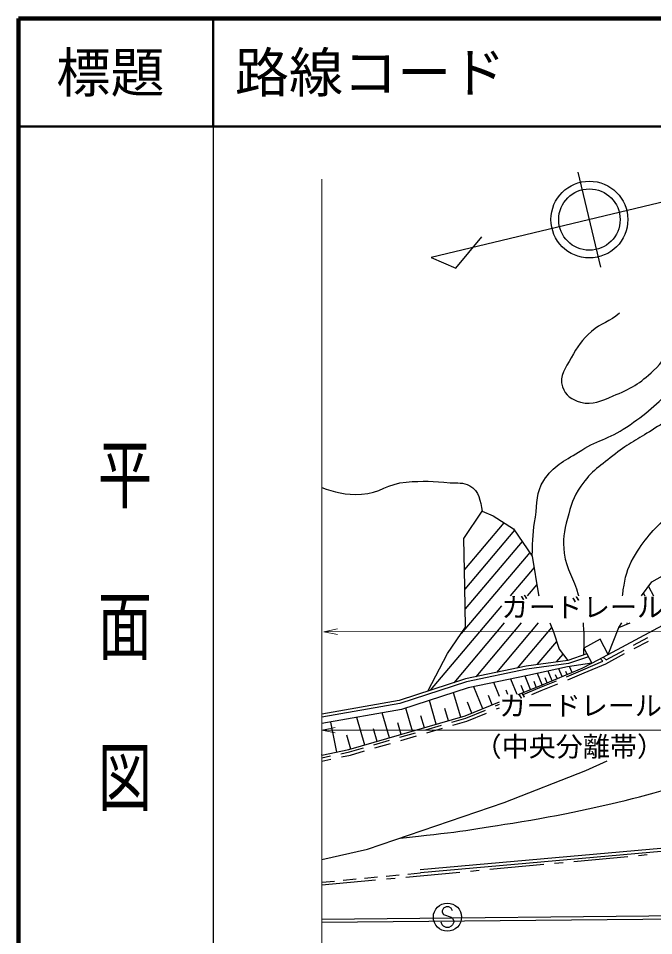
# Model space of a CAD drawing. Units: millimetres, scale not verified. Extents: x 40000 to 680000, y 20000 to 380000.
# Drawn here: x 40000 to 98690, y 295258 to 380000 of the extents above; entities that cross this region are included whole.
import ezdxf
from ezdxf.enums import TextEntityAlignment as Align

# ---------------------------------------------------------------- set-up
doc = ezdxf.new("R2010")
doc.units = ezdxf.units.MM
doc.header["$LTSCALE"] = 1000
for name, color, linetype, lineweight in [('M-BGD', 7, 'Continuous', 25), ('M-BGD-HTXT', 7, 'Continuous', 13), ('M-BMK-ROW', 30, 'Continuous', 25), ('M-STR-HTXT', 7, 'Continuous', 13), ('M-STR-STRC', 7, 'Continuous', 25), ('M-TTL', 2, 'Continuous', 140), ('M-TTL-BAND', 7, 'Continuous', 25), ('M-TTL-LINE', 7, 'Continuous', 50)]:
    doc.layers.add(name, color=color, linetype=linetype, lineweight=lineweight)
doc.layers.add('M-TTL-TXT', color=7, linetype='Continuous')
doc.styles.add('@ＭＳ ゴシック', font='')
doc.styles.add('ＭＳ ゴシック', font='')
doc.styles.get('@ＭＳ ゴシック').set_extended_font_data('@MS Gothic')
doc.styles.get('ＭＳ ゴシック').set_extended_font_data('MS Gothic')

msp = doc.modelspace()

# ---------------------------------------------------------------- linework, layer by layer
at = {"layer": 'M-BGD'}
for p, q in [((93803, 357010), (91702, 365783)), ((102501, 363740), (78126, 357919)), ((80418, 356911), (82812, 359814)), ((78126, 357919), (80418, 356911)), ((84857, 333406), (81205, 329088)), ((85838, 332707), (81241, 327272)), ((86543, 331682), (81276, 325456)), ((87247, 330657), (80906, 323161)), ((87644, 329268), (85425, 326644)), ((87892, 327703), (86997, 326645)), ((98206, 327515), (98668, 326648)), ((97745, 326879), (97868, 326647)), ((84647, 325725), (78051, 317927)), ((84882, 324144), (80216, 318629)), ((86454, 324144), (82256, 319183)), ((88026, 324145), (84166, 319582)), ((89253, 323737), (86076, 319982)), ((94497, 321246), (99941, 324148)), ((94497, 321246), (95469, 323739)), ((95469, 323739), (96534, 324147)), ((95469, 323739), (95764, 324147)), ((96209, 324147), (96251, 324039)), ((89718, 322429), (87913, 320295)), ((96839, 322088), (98165, 322789)), ((96890, 321776), (98216, 322477)), ((90307, 321268), (89692, 320541)), ((94258, 320384), (96006, 321309)), ((94306, 320749), (95955, 321621)), ((92077, 319955), (92982, 320438)), ((92161, 319805), (94008, 320617)), ((92278, 319529), (94258, 320384)), ((93757, 320851), (94008, 320617)), ((94037, 321000), (94306, 320749)), ((88378, 318433), (87945, 319485)), ((89303, 318813), (88939, 319699)), ((90228, 319194), (89932, 319914)), ((90690, 319384), (90578, 319656)), ((90637, 319179), (92161, 319805)), ((90752, 318902), (92278, 319529)), ((91153, 319575), (90929, 320118)), ((84448, 317359), (83932, 318639)), ((86074, 317536), (85497, 318966)), ((87324, 318006), (86825, 319244)), ((87852, 318218), (87639, 318746)), ((88187, 318173), (89712, 318799)), ((88841, 318623), (88659, 319066)), ((89765, 319004), (89617, 319364)), ((82905, 316225), (82088, 318253)), ((85225, 317536), (85062, 317942)), ((86705, 317756), (86455, 318375)), ((86637, 317536), (88187, 318173)), ((87427, 317536), (88301, 317896)), ((88301, 317896), (89827, 318522)), ((78605, 314791), (77969, 316980)), ((80863, 315447), (80207, 317705)), ((83766, 316571), (83419, 317432)), ((76416, 314154), (75799, 316277)), ((79734, 315119), (79406, 316248)), ((81342, 315361), (83146, 316102)), ((81891, 315816), (81483, 316830)), ((84071, 316482), (84448, 316637)), ((84178, 316202), (84448, 316313)), ((71997, 312869), (71257, 315415)), ((74293, 313537), (73625, 315833)), ((77511, 314472), (77192, 315567)), ((80051, 314985), (81342, 315361)), ((81441, 315077), (83253, 315822)), ((69430, 312218), (68864, 314993)), ((75354, 313846), (75046, 314907)), ((77651, 314285), (79091, 314705)), ((77737, 313998), (79177, 314417)), ((80137, 314697), (81441, 315077)), ((70725, 312499), (70355, 313772)), ((73145, 313203), (72811, 314351)), ((75251, 313585), (76691, 314005)), ((75337, 313298), (76777, 313718)), ((72851, 312886), (74291, 313306)), ((72937, 312598), (74377, 313018)), ((68043, 311936), (68032, 311990)), ((68032, 311695), (68826, 311860)), ((69805, 312064), (70600, 312230)), ((69842, 311765), (70673, 311938)), ((70600, 312230), (71891, 312606)), ((70673, 311938), (71977, 312318)), ((68032, 311388), (68863, 311561)), ((73982, 300756), (75176, 300868)), ((75973, 300943), (77146, 301053)), ((68029, 300197), (69203, 300307)), ((69999, 300382), (71194, 300494)), ((71990, 300569), (73185, 300681))]:
    msp.add_line(p, q, dxfattribs=at)
for points in [[(97577, 326647), (98507, 327930), (106234, 332277), (111898, 335038), (119159, 341404), (128087, 351560), (129707, 354482)], [(77815, 317851), (79636, 321320), (81309, 323745), (81237, 327478), (81149, 331951), (82835, 334460), (83853, 334043), (85745, 332842), (87477, 330323), (88047, 326729), (88081, 326645)], [(89088, 324145), (89424, 323313), (89956, 321716), (90762, 320688)], [(92531, 321283), (90762, 320688), (86914, 320157), (81322, 318987), (75171, 316994), (68033, 315735)], [(92674, 321015), (90831, 320395), (86965, 319862), (81400, 318697), (75244, 316702), (68032, 315431)], [(92982, 320438), (90739, 320088), (87064, 319294), (81548, 318140), (75383, 316143), (68032, 314846)], [(86159, 317536), (88102, 318319), (92077, 319955)], [(68032, 311933), (70528, 312442), (81270, 315566), (84448, 316847)], [(68030, 302298), (72254, 303246), (84870, 307573), (92424, 310518), (94411, 311408)], [(187832, 310834), (152231, 308179), (133727, 306282), (107004, 303994), (77119, 301352)], [(187849, 310534), (152257, 307881), (133755, 305983), (107030, 303695), (77146, 301053)], [(68029, 296794), (104296, 297149), (115643, 296910), (137589, 299525), (153287, 299985), (167700, 298861), (177050, 298022), (180979, 297956), (209399, 298953), (226969, 299485), (248058, 300100), (255556, 300434)], [(68029, 296494), (104294, 296849), (115658, 296610), (137611, 299225), (153279, 299684), (167675, 298562), (177034, 297722), (180982, 297656), (209409, 298654), (226978, 299185), (248069, 299800), (255806, 300145)]]:
    msp.add_lwpolyline(points, dxfattribs=at)
msp.add_lwpolyline([(92982, 320438), (94497, 321246), (93755, 322638), (92240, 321830)], close=True, dxfattribs=at)
for radius in [3548, 2836]:
    msp.add_circle((92753, 361410), radius, dxfattribs=at)
for points, knots in [([(95532, 352758), (94661, 351925), (93829, 351897), (92944, 351078), (92064, 350262), (91636, 349701), (91074, 348640), (90565, 347678), (89926, 347003), (90272, 345972), (90544, 345161), (91111, 344778), (91935, 344546), (93087, 344221), (93833, 344679), (94945, 345120), (96548, 345755), (97429, 346283), (98684, 347464), (99517, 348248), (99791, 348865), (100471, 349785), (101137, 350686), (101585, 351147), (102131, 352125), (102334, 352488), (102518, 352814), (102686, 353123)], [0, 0, 0, 0, 1, 1, 1, 2, 2, 2, 3, 3, 3, 4, 4, 4, 5, 5, 5, 6, 6, 6, 7, 7, 7, 8, 8, 8, 9, 9, 9, 9]), ([(108350, 351076), (107371, 349415), (106257, 348688), (104870, 347157), (103819, 345998), (103280, 345289), (102087, 344276), (100829, 343207), (99932, 342867), (98548, 341966), (97225, 341104), (96392, 340748), (95156, 339763), (93824, 338700), (92933, 338188), (91969, 336782), (91253, 335739), (91036, 335018), (90728, 333792), (90422, 332575), (90255, 331836), (90428, 330592), (90645, 329026), (91325, 328287), (91718, 326757), (91728, 326719), (91737, 326682), (91746, 326646)], [0, 0, 0, 0, 1, 1, 1, 2, 2, 2, 3, 3, 3, 4, 4, 4, 5, 5, 5, 6, 6, 6, 7, 7, 7, 8, 8, 8, 9, 9, 9, 9]), ([(87477, 330323), (87530, 332006), (87543, 332531), (87761, 333926), (87972, 335267), (87811, 336169), (88544, 337311), (89417, 338670), (90383, 339059), (91742, 339934), (93386, 340992), (94559, 341151), (96187, 342233), (98037, 343463), (98938, 344357), (100522, 345914), (101681, 347052), (102469, 347782), (103335, 348867)], [0, 0, 0, 0, 1, 1, 1, 2, 2, 2, 3, 3, 3, 4, 4, 4, 5, 5, 5, 6, 6, 6, 6]), ([(68037, 336673), (69139, 336239), (70233, 335942), (71708, 336028), (73373, 336125), (74160, 337033), (75823, 337167), (77403, 337294), (78301, 337227), (79882, 337102), (80598, 337046), (81072, 337171), (81700, 336821), (82594, 336324), (82662, 335429), (82835, 334460)], [0, 0, 0, 0, 1, 1, 1, 2, 2, 2, 3, 3, 3, 4, 4, 4, 5, 5, 5, 5]), ([(95818, 326647), (95835, 326815), (95857, 326995), (95886, 327195), (96060, 328400), (96230, 329108), (96835, 330164), (97811, 331869), (98598, 332710), (100058, 334024), (101838, 335626), (103165, 336106), (105052, 337581)], [0, 0, 0, 0, 1, 1, 1, 2, 2, 2, 3, 3, 3, 4, 4, 4, 4]), ([(75259, 304276), (80186, 304760), (81617, 305012), (85667, 305661), (94909, 307141), (99945, 308779), (108946, 311348), (115888, 313330), (119767, 314486), (126605, 316800), (135725, 319886), (140582, 322379), (149828, 325061), (154075, 326293), (156465, 327138), (160865, 327576), (164039, 327892), (165844, 327610), (169032, 327483), (174100, 327280), (176978, 327231), (181964, 326296), (184264, 325864), (185466, 325242), (187641, 324380), (190338, 323310), (191969, 322793), (194264, 321019), (195971, 319699), (197150, 318927), (197984, 316938), (198558, 315569), (198704, 314626), (198440, 313166), (198187, 311770), (197752, 311030), (196974, 309843), (196214, 308684), (195714, 308021), (194579, 307227), (193431, 306424), (192703, 306071), (191384, 305599), (187474, 304203), (185061, 304163), (180957, 303531), (177715, 303032), (175855, 303134), (172594, 302778), (169740, 302467), (168146, 302244), (165305, 301827), (162388, 301399), (160771, 301044), (157850, 300642), (155715, 300348), (155020, 300260), (152376, 299958)], [0, 0, 0, 0, 1, 1, 1, 2, 2, 2, 3, 3, 3, 4, 4, 4, 5, 5, 5, 6, 6, 6, 7, 7, 7, 8, 8, 8, 9, 9, 9, 10, 10, 10, 11, 11, 11, 12, 12, 12, 13, 13, 13, 14, 14, 14, 15, 15, 15, 16, 16, 16, 17, 17, 17, 18, 18, 18, 19, 19, 19, 19]), ([(92178, 324146), (92183, 324084), (92189, 324021), (92194, 323956), (92285, 322872), (92264, 322459), (92196, 321171)], [0, 0, 0, 0, 1, 1, 1, 2, 2, 2, 2])]:
    msp.add_open_spline(points, degree=3, knots=knots, dxfattribs=at)
at = {"layer": 'M-BGD-HTXT'}
msp.add_line((68011, 207047), (68042, 365140), dxfattribs=at)
at = {"layer": 'M-BMK-ROW'}
for p, q in [((91328, 302115), (96306, 302580)), ((97302, 302673), (98098, 302747)), ((83562, 301389), (88540, 301854)), ((89536, 301947), (90332, 302022)), ((75796, 300664), (80774, 301129)), ((81770, 301222), (82566, 301296)), ((68029, 299938), (73008, 300403)), ((74003, 300496), (74800, 300571))]:
    msp.add_line(p, q, dxfattribs=at)
at = {"layer": 'M-STR-HTXT'}
for p, q in [((68226, 323340), (69476, 323590)), ((125546, 323355), (68226, 323340)), ((68226, 323340), (69476, 323090)), ((68028, 314231), (69278, 314482)), ((125626, 314246), (68028, 314231)), ((68028, 314231), (69278, 313982))]:
    msp.add_line(p, q, dxfattribs=at)
at = {"layer": 'M-STR-STRC'}
for p, q in [((79284, 297795), (79166, 297559)), ((79166, 297559), (79166, 297441)), ((79520, 297914), (79284, 297795)), ((79756, 297914), (79520, 297914)), ((79993, 297795), (79756, 297914)), ((80111, 297559), (79993, 297795)), ((79166, 297441), (79284, 297205)), ((79284, 297205), (79993, 296968)), ((79993, 296968), (80111, 296850)), ((80111, 296850), (80229, 296614)), ((80229, 296614), (80229, 296495)), ((79166, 296259), (79047, 296495)), ((79284, 296141), (79166, 296259)), ((79520, 296023), (79284, 296141)), ((79756, 296023), (79520, 296023)), ((79993, 296141), (79756, 296023)), ((80111, 296259), (79993, 296141)), ((80229, 296495), (80111, 296259))]:
    msp.add_line(p, q, dxfattribs=at)
msp.add_circle((79638, 296968), 1300, dxfattribs=at)
at = {"layer": 'M-TTL'}
for p, q in [((40000, 380000), (40000, 20000)), ((680000, 380000), (40000, 380000))]:
    msp.add_line(p, q, dxfattribs=at)
at = {"layer": 'M-TTL-BAND'}
msp.add_line((58000, 370000), (58000, 20000), dxfattribs=at)
at = {"layer": 'M-TTL-LINE'}
for p, q in [((58000, 380000), (58000, 370000)), ((40000, 370000), (680000, 370000))]:
    msp.add_line(p, q, dxfattribs=at)

# ---------------------------------------------------------------- texts
at = {"layer": 'M-STR-HTXT', "style": 'ＭＳ ゴシック'}
for p in [(97147, 324147), (96949, 315039)]:
    msp.add_text('ガードレール\u3000L=57.8', height=1833, rotation=0.015, dxfattribs=at).set_placement(p, align=Align.BOTTOM_CENTER)
msp.add_text('（中央分離帯）', height=1833, rotation=0.015, dxfattribs=at).set_placement((82150, 311260), align=Align.BOTTOM_LEFT)
at = {"layer": 'M-TTL-BAND', "style": '@ＭＳ ゴシック', "width": 1.4}
msp.add_text('平  面  図', height=3666, rotation=270, dxfattribs=at).set_placement((49777, 306475), align=Align.MIDDLE_RIGHT)
at = {"layer": 'M-TTL-TXT', "style": 'ＭＳ ゴシック'}
msp.add_text('標題', height=3666, dxfattribs=at).set_placement((48500, 375000), align=Align.MIDDLE_CENTER)
msp.add_text('路線コード', height=3666, dxfattribs=at).set_placement((60000, 375000), align=Align.MIDDLE_LEFT)

doc.saveas('drawing.dxf')
